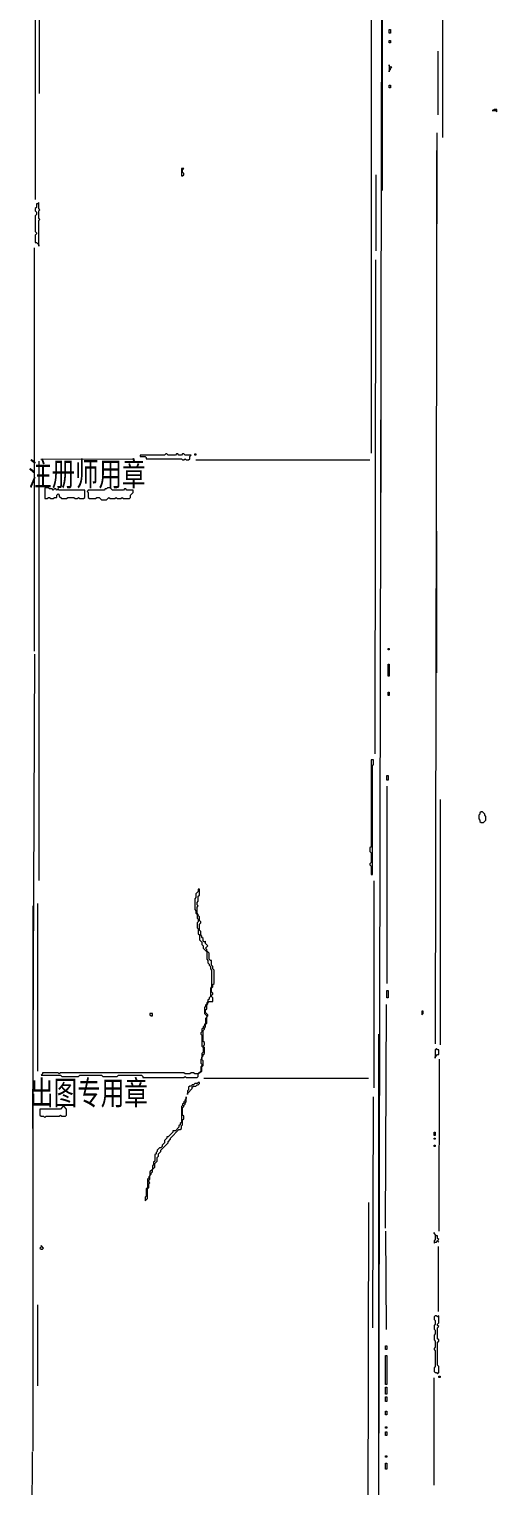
# Model space of a CAD drawing. Extents: x 20 to 3943, y 20 to 2783.
# Drawn here: x 3556 to 3943, y 959 to 2164 of the extents above; entities that cross this region are included whole.
import ezdxf

# ---------------------------------------------------------------- set-up
doc = ezdxf.new("R2010")
doc.units = 0
for name, color, linetype, lineweight in [('OCR_TEXT', 6, 'Continuous', 0), ('TRACE_CURVE', 6, 'Continuous', 0), ('TRACE_STRAIGHT', 5, 'Continuous', 0), ('TRACE_TEXT_SYMBOL', 6, 'Continuous', 0)]:
    doc.layers.add(name, color=color, linetype=linetype, lineweight=lineweight)
doc.styles.add('wqy-unicode', font='wqy-unicode.lff')

msp = doc.modelspace()

# ---------------------------------------------------------------- linework, layer by layer
at = {"layer": 'TRACE_CURVE', "color": 6}
for points in [[(3696, 1453), (3696, 1451), (3694, 1449), (3694, 1446), (3693, 1445), (3693, 1436), (3694, 1435), (3694, 1433), (3695, 1432), (3695, 1429), (3696, 1428), (3696, 1426), (3695, 1425), (3695, 1421), (3696, 1420), (3696, 1416), (3697, 1415), (3697, 1411), (3699, 1409), (3699, 1407), (3700, 1406), (3700, 1404), (3703, 1401), (3703, 1395), (3704, 1394), (3704, 1392), (3705, 1391), (3705, 1390), (3706, 1389), (3706, 1387), (3707, 1386), (3707, 1372), (3706, 1371), (3706, 1364), (3705, 1363), (3705, 1362), (3704, 1361), (3704, 1360), (3703, 1359), (3703, 1358), (3702, 1357), (3702, 1356), (3701, 1355), (3701, 1350), (3703, 1348), (3703, 1347), (3702, 1346), (3702, 1342), (3701, 1341), (3701, 1340), (3700, 1339), (3700, 1338), (3699, 1337), (3699, 1335), (3698, 1334), (3698, 1333), (3699, 1332), (3699, 1323), (3700, 1322), (3700, 1318), (3699, 1317), (3699, 1313), (3698, 1312), (3698, 1309)], [(3704, 1358), (3704, 1359), (3705, 1360), (3708, 1360), (3708, 1363), (3707, 1364), (3707, 1365), (3708, 1366), (3708, 1367), (3707, 1368), (3707, 1371), (3708, 1372), (3708, 1374), (3709, 1375), (3709, 1386), (3708, 1387), (3708, 1389), (3707, 1390), (3707, 1394), (3706, 1394), (3705, 1395), (3705, 1400), (3703, 1402), (3703, 1403), (3702, 1404), (3704, 1406), (3702, 1408), (3702, 1410), (3701, 1409), (3700, 1410), (3700, 1412), (3699, 1413), (3699, 1414), (3698, 1415), (3698, 1418), (3697, 1419), (3697, 1424), (3698, 1425), (3698, 1426), (3697, 1427), (3697, 1430), (3696, 1431), (3696, 1432), (3695, 1433), (3695, 1438), (3696, 1439), (3695, 1440), (3695, 1442), (3696, 1443), (3696, 1447), (3697, 1448), (3697, 1453), (3696, 1453)], [(3698, 1309), (3699, 1308), (3699, 1307), (3698, 1306), (3698, 1302), (3696, 1300), (3693, 1300), (3692, 1301), (3690, 1301), (3689, 1300), (3685, 1300), (3684, 1301), (3582, 1301), (3581, 1300), (3580, 1301), (3567, 1301), (3567, 1300), (3566, 1299), (3582, 1299), (3583, 1298), (3597, 1298), (3598, 1299), (3616, 1299), (3617, 1298), (3629, 1298), (3630, 1299), (3649, 1299), (3650, 1298), (3650, 1297), (3684, 1297), (3685, 1298), (3686, 1297), (3695, 1297), (3696, 1298), (3696, 1300), (3698, 1302), (3699, 1302), (3699, 1306), (3700, 1307), (3700, 1311), (3699, 1312), (3699, 1314), (3700, 1315), (3700, 1316), (3701, 1317), (3701, 1322), (3700, 1323), (3701, 1324), (3701, 1326), (3700, 1327), (3700, 1336), (3701, 1337), (3701, 1338), (3702, 1339), (3702, 1341), (3703, 1342), (3703, 1347), (3704, 1348), (3704, 1349), (3702, 1351), (3702, 1353), (3703, 1354), (3703, 1357), (3704, 1358)]]:
    msp.add_lwpolyline(points, dxfattribs=at)
at = {"layer": 'TRACE_STRAIGHT', "color": 5}
for p, q in [((3845.185, 856.123), (3848.984, 2726.126)), ((3898.248, 2074.874), (3898.383, 2702.375)), ((3839.275, 1813.625), (3839.423, 2434.875)), ((3848, 2196), (3848, 2031)), ((3561.171, 2023.625), (3561.194, 2192.375)), ((3564.532, 2111.123), (3564.668, 2192.379)), ((3894.047, 2146.135), (3894.278, 2093.619)), ((3892.141, 1324.872), (3893.656, 2078.629)), ((3893, 2064), (3893, 1967)), ((3843, 2044), (3843, 1981)), ((3560.387, 1649.875), (3560.493, 1983.625)), ((3842.195, 1564.873), (3842.839, 1973.627)), ((3847, 1944), (3847, 1884)), ((3847, 1883), (3847, 1781)), ((3565.625, 1808.768), (3643.127, 1808.951)), ((3694, 1808), (3838, 1808)), ((3564, 1807), (3564, 1460)), ((3893, 1749), (3893, 1632)), ((3559.125, 1254.866), (3560.669, 1647.38)), ((3852, 1538), (3852, 1375)), ((3896, 1527), (3896, 1324)), ((3841.387, 1288.624), (3841.562, 1459.877)), ((3559, 1439), (3559, 988)), ((3563.272, 1302.374), (3563.359, 1441.126)), ((3850.935, 1172.368), (3851.773, 1357.387)), ((3845, 1333), (3845, 770)), ((3895.322, 1169.873), (3895.555, 1312.379)), ((3700.625, 1296.611), (3836.875, 1296.605)), ((3840.404, 1089.876), (3840.95, 1281.124)), ((3836.328, 793.626), (3837.079, 1193.622)), ((3850.89, 1169.876), (3851.331, 1088.622)), ((3894.419, 1157.376), (3894.473, 1103.624)), ((3563, 1109), (3563, 1042)), ((3891.047, 959.875), (3891.052, 1048.625)), ((3558.084, 788.62), (3558.848, 987.377))]:
    msp.add_line(p, q, dxfattribs=at)
at = {"layer": 'TRACE_TEXT_SYMBOL', "color": 6}
for points in [[(3854, 2164), (3855, 2164), (3855, 2161), (3854, 2161)], [(3854, 2155), (3855, 2155), (3855, 2153), (3854, 2153)], [(3854, 2135), (3854, 2129), (3854, 2130), (3855, 2131), (3855, 2132), (3856, 2133), (3855, 2133), (3854, 2134)], [(3854, 2118), (3855, 2118), (3855, 2116), (3854, 2116)], [(3941, 2098), (3940, 2097), (3939, 2097), (3942, 2097), (3943, 2096), (3943, 2098)], [(3682, 2049), (3682, 2043), (3683, 2043), (3684, 2044), (3684, 2045), (3683, 2046), (3683, 2048), (3684, 2049)], [(3564, 2021), (3563, 2020), (3562, 2020), (3562, 2017), (3561, 2016), (3561, 2014), (3562, 2013), (3562, 2011), (3561, 2010), (3561, 1997), (3562, 1996), (3562, 1995), (3561, 1994), (3561, 1988), (3562, 1988), (3564, 1986), (3564, 1985), (3564, 2006), (3565, 2007), (3564, 2008), (3564, 2014), (3565, 2015), (3564, 2016)], [(3669, 1813), (3668, 1812), (3648, 1812), (3648, 1811), (3652, 1811), (3653, 1810), (3653, 1809), (3682, 1809), (3683, 1808), (3684, 1808), (3685, 1809), (3686, 1808), (3688, 1808), (3689, 1809), (3689, 1811), (3690, 1812), (3685, 1812), (3684, 1813), (3683, 1813), (3682, 1812), (3680, 1812), (3679, 1813), (3678, 1813), (3677, 1812), (3671, 1812), (3670, 1813)], [(3693, 1813), (3694, 1813), (3694, 1812), (3693, 1812)], [(3569, 1785), (3569, 1776), (3571, 1776), (3572, 1777), (3573, 1777), (3574, 1776), (3576, 1776), (3577, 1777), (3579, 1777), (3579, 1779), (3580, 1780), (3581, 1779), (3581, 1778), (3583, 1776), (3587, 1776), (3588, 1777), (3593, 1777), (3594, 1776), (3596, 1776), (3597, 1777), (3598, 1776), (3601, 1776), (3602, 1777), (3602, 1783), (3581, 1783), (3580, 1784), (3579, 1783), (3578, 1784), (3577, 1784), (3576, 1783), (3575, 1784), (3573, 1784), (3572, 1785)], [(3621, 1785), (3620, 1784), (3619, 1784), (3618, 1783), (3605, 1783), (3604, 1782), (3605, 1781), (3605, 1777), (3606, 1776), (3611, 1776), (3612, 1777), (3614, 1777), (3616, 1775), (3620, 1775), (3622, 1777), (3623, 1776), (3627, 1776), (3628, 1777), (3629, 1776), (3632, 1776), (3633, 1777), (3634, 1776), (3639, 1776), (3640, 1777), (3640, 1779), (3642, 1781), (3642, 1783), (3637, 1783), (3636, 1784), (3635, 1784), (3634, 1783), (3625, 1783), (3623, 1785)], [(3853, 1652), (3854, 1652), (3854, 1651), (3853, 1651)], [(3853, 1639), (3854, 1639), (3854, 1629), (3853, 1629)], [(3853, 1616), (3854, 1616), (3854, 1613), (3853, 1613)], [(3839, 1560), (3839, 1488), (3838, 1487), (3838, 1484), (3839, 1483), (3839, 1475), (3838, 1474), (3838, 1473), (3839, 1472), (3839, 1465), (3840, 1465), (3840, 1555), (3841, 1556), (3841, 1560)], [(3852, 1547), (3853, 1547), (3853, 1543), (3852, 1543)], [(3930, 1517), (3929, 1516), (3929, 1515), (3928, 1514), (3928, 1511), (3929, 1510), (3929, 1509), (3930, 1508), (3932, 1508), (3934, 1510), (3934, 1513), (3933, 1514), (3933, 1515), (3931, 1517)], [(3852, 1369), (3853, 1369), (3853, 1363), (3852, 1363)], [(3656, 1350), (3656, 1349), (3657, 1348), (3658, 1348), (3658, 1350)], [(3881, 1352), (3881, 1349), (3882, 1350), (3882, 1352)], [(3893, 1321), (3892, 1320), (3892, 1313), (3892, 1314), (3894, 1316), (3895, 1316), (3895, 1320), (3894, 1320)], [(3696, 1293), (3695, 1292), (3693, 1292), (3692, 1291), (3691, 1291), (3690, 1290), (3689, 1290), (3688, 1289), (3688, 1287), (3687, 1286), (3687, 1283), (3687, 1284), (3691, 1288), (3691, 1289), (3692, 1290), (3694, 1290), (3695, 1291), (3696, 1291), (3697, 1292), (3697, 1293)], [(3584, 1273), (3582, 1271), (3565, 1271), (3565, 1266), (3566, 1265), (3568, 1265), (3569, 1264), (3570, 1265), (3581, 1265), (3582, 1266), (3583, 1265), (3586, 1265), (3587, 1266), (3587, 1271), (3585, 1273)], [(3891, 1252), (3892, 1252), (3892, 1249), (3891, 1249)], [(3891, 1247), (3892, 1247), (3892, 1246), (3891, 1246)], [(3891, 1241), (3892, 1241), (3892, 1240), (3891, 1240)], [(3566, 1158), (3566, 1157), (3565, 1156), (3566, 1155), (3567, 1155), (3568, 1156)], [(3891, 1169), (3891, 1168), (3892, 1167), (3892, 1163), (3891, 1162), (3891, 1160), (3892, 1161), (3893, 1161), (3894, 1162), (3895, 1161), (3894, 1162), (3895, 1163), (3894, 1164), (3894, 1166), (3893, 1166), (3891, 1168)], [(3892, 1100), (3891, 1099), (3891, 1097), (3892, 1096), (3892, 1093), (3891, 1092), (3891, 1089), (3892, 1088), (3892, 1085), (3891, 1084), (3891, 1080), (3892, 1079), (3892, 1074), (3891, 1073), (3891, 1072), (3892, 1071), (3892, 1058), (3891, 1057), (3891, 1054), (3892, 1053), (3893, 1053), (3894, 1052), (3895, 1053), (3895, 1058), (3894, 1059), (3894, 1078), (3895, 1079), (3895, 1080), (3894, 1081), (3894, 1090), (3895, 1091), (3894, 1092), (3894, 1093), (3895, 1094), (3895, 1100), (3894, 1099), (3893, 1100)], [(3851, 1075), (3852, 1075), (3852, 1072), (3851, 1072)], [(3851, 1067), (3852, 1067), (3852, 1043), (3851, 1043)], [(3895, 1050), (3896, 1050), (3896, 1049), (3895, 1049)], [(3851, 1041), (3852, 1041), (3852, 1035), (3851, 1035)], [(3851, 1033), (3852, 1033), (3852, 1029), (3851, 1029)], [(3851, 1021), (3852, 1021), (3852, 1018), (3851, 1018)], [(3851, 1008), (3852, 1008), (3852, 1007), (3851, 1007)], [(3851, 1004), (3852, 1004), (3852, 1001), (3851, 1001)], [(3851, 984), (3852, 984), (3852, 983), (3851, 983)], [(3851, 978), (3852, 978), (3852, 973), (3851, 973)]]:
    msp.add_lwpolyline(points, close=True, dxfattribs=at)
for points in [[(3686, 1281), (3686, 1280), (3685, 1279), (3685, 1278), (3684, 1277), (3684, 1276), (3683, 1275), (3683, 1274), (3682, 1273), (3682, 1260), (3681, 1259), (3681, 1258), (3680, 1257), (3680, 1256), (3677, 1253), (3675, 1253), (3675, 1252), (3671, 1248), (3670, 1248), (3670, 1247), (3668, 1245), (3668, 1243), (3666, 1241), (3666, 1240), (3665, 1239), (3664, 1239), (3662, 1237), (3662, 1236), (3661, 1235), (3661, 1234), (3660, 1233), (3660, 1228), (3659, 1227), (3659, 1225), (3658, 1224), (3658, 1221), (3656, 1219), (3656, 1216), (3655, 1215), (3655, 1214), (3654, 1213), (3654, 1206), (3653, 1205), (3653, 1199), (3652, 1198), (3652, 1195), (3654, 1197), (3654, 1205), (3655, 1206), (3655, 1209), (3656, 1210), (3655, 1211), (3655, 1212), (3656, 1213), (3656, 1216), (3657, 1217), (3657, 1218), (3658, 1219), (3658, 1221), (3660, 1223), (3660, 1226), (3662, 1228), (3662, 1231), (3663, 1232)], [(3663, 1232), (3663, 1234), (3665, 1236), (3665, 1237), (3671, 1243), (3671, 1244), (3673, 1246), (3673, 1247), (3680, 1254), (3681, 1254), (3682, 1255), (3682, 1257), (3683, 1258), (3683, 1262), (3684, 1263), (3684, 1265), (3683, 1266), (3683, 1272), (3684, 1273), (3684, 1274), (3685, 1275), (3685, 1276), (3686, 1277), (3686, 1281)]]:
    msp.add_lwpolyline(points, dxfattribs=at)

# ---------------------------------------------------------------- texts
at = {"layer": 'OCR_TEXT', "color": 6, "style": 'wqy-unicode', "width": 0.72}
for s, height, p in [('注册师用章', 19.7715, (3555.226, 1786.592)), ('出图专用章', 19.8588, (3556.788, 1274.493))]:
    msp.add_text(s, height=height, dxfattribs=at).set_placement(p)

doc.saveas('drawing.dxf')
